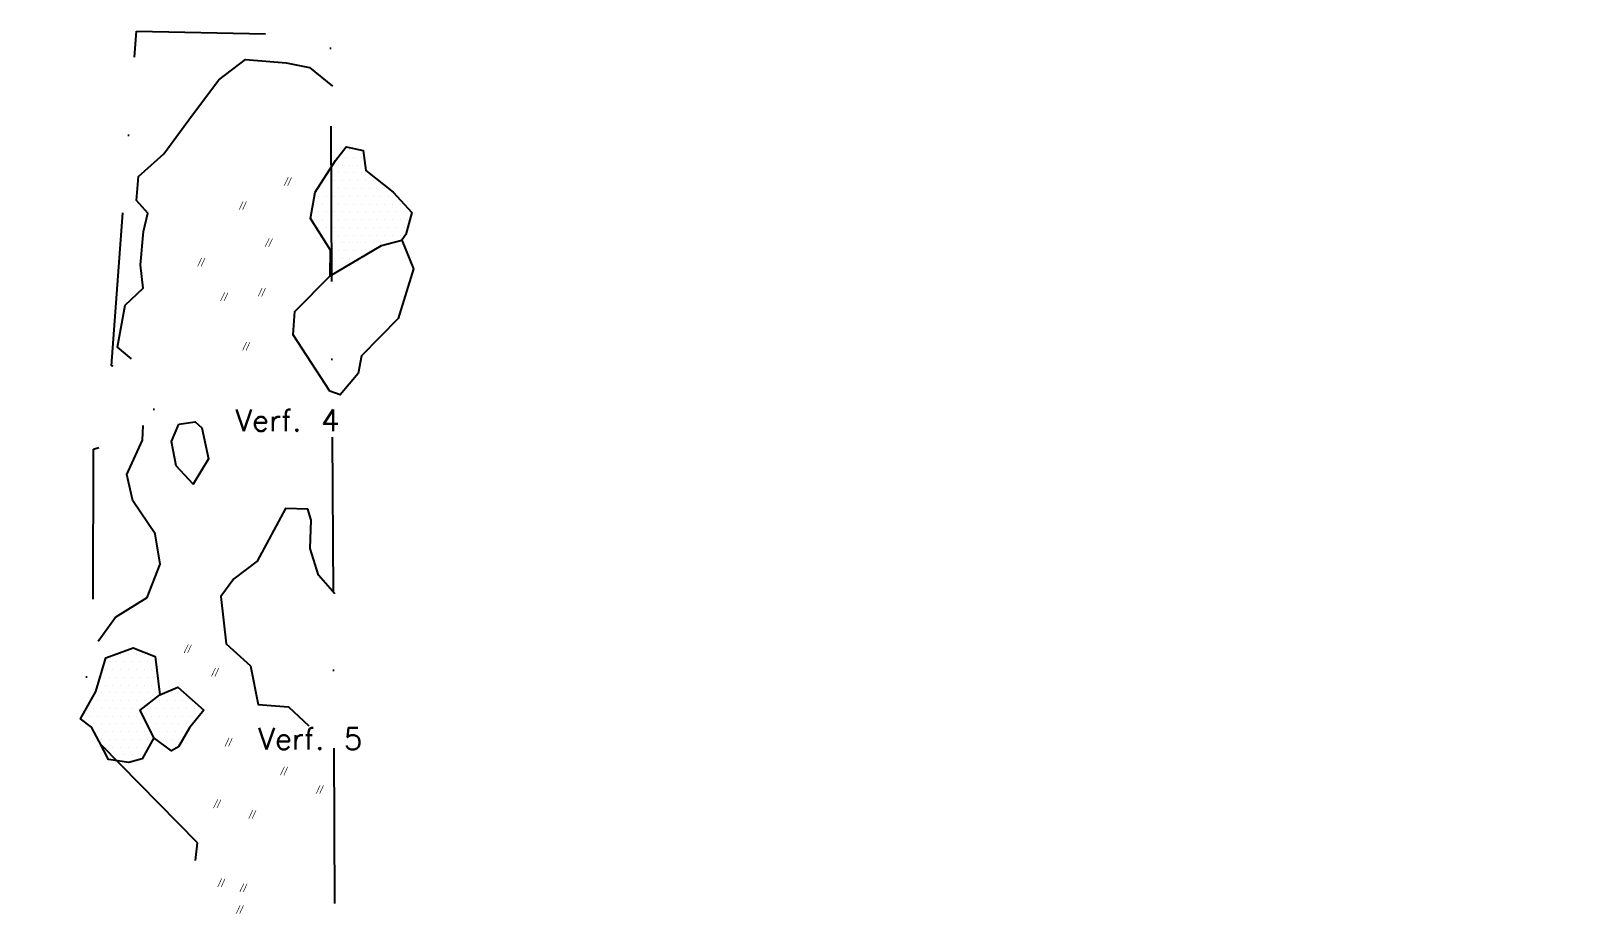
# Model space of a CAD drawing. Header units: metres. Extents: x 374 to 625, y -2083 to -1670.
# Drawn here: x 374.3 to 625.5, y -1812.5 to -1669.7 of the extents above; entities that cross this region are included whole.
import ezdxf

# ---------------------------------------------------------------- set-up
doc = ezdxf.new("R2010")
doc.units = ezdxf.units.M
doc.header["$LTSCALE"] = 25
doc.header["$MEASUREMENT"] = 0
doc.linetypes.add('STRICHPUNKTX2', pattern=[2, 1, -0.5, 0, -0.5])
doc.layers.get('0').update_dxf_attribs({"linetype": 'CONTINUOUS'})
for name, color, linetype in [('BEFUND', 1, 'CONTINUOUS'), ('BEFUNDSCHRAFF', 1, 'CONTINUOUS'), ('FEUER', 1, 'CONTINUOUS'), ('GRABUNGSGRENZE', 3, 'STRICHPUNKTX2'), ('STEINE', 4, 'CONTINUOUS'), ('STEINESCHRAFF', 4, 'CONTINUOUS')]:
    doc.layers.add(name, color=color, linetype=linetype)
doc.styles.get("Standard").update_dxf_attribs({"font": 'txt.shx'})

# ---------------------------------------------------------------- blocks, each defined once
blk = doc.blocks.new('HK')
at = {"layer": 'FEUER', "const_width": 0.1}
for points in [[(-0.66, -1.37), (0, 0)], [(0.52, -0.03), (-0.1, -1.37)]]:
    blk.add_lwpolyline(points, dxfattribs=at)
blk = doc.blocks.new('*X9')
at = {"color": 0}
for p, q in [((423.75, -1690), (423.75, -1690)), ((425, -1690), (425, -1690)), ((425.625, -1688.75), (425.625, -1688.75)), ((426.25, -1690), (426.25, -1690)), ((426.875, -1688.75), (426.875, -1688.75)), ((427.5, -1690), (427.5, -1690)), ((422.5, -1692.5), (422.5, -1692.5)), ((423.125, -1691.25), (423.125, -1691.25)), ((423.75, -1692.5), (423.75, -1692.5)), ((424.375, -1691.25), (424.375, -1691.25)), ((425, -1692.5), (425, -1692.5)), ((425.625, -1691.25), (425.625, -1691.25)), ((426.25, -1692.5), (426.25, -1692.5)), ((426.875, -1691.25), (426.875, -1691.25)), ((427.5, -1692.5), (427.5, -1692.5)), ((421.25, -1695), (421.25, -1695)), ((421.875, -1693.75), (421.875, -1693.75)), ((422.5, -1695), (422.5, -1695)), ((423.125, -1693.75), (423.125, -1693.75)), ((423.75, -1695), (423.75, -1695)), ((424.375, -1693.75), (424.375, -1693.75)), ((425, -1695), (425, -1695)), ((425.625, -1693.75), (425.625, -1693.75)), ((426.25, -1695), (426.25, -1695)), ((426.875, -1693.75), (426.875, -1693.75)), ((427.5, -1695), (427.5, -1695)), ((428.125, -1693.75), (428.125, -1693.75)), ((428.75, -1695), (428.75, -1695)), ((429.375, -1693.75), (429.375, -1693.75)), ((430, -1695), (430, -1695)), ((431.25, -1695), (431.25, -1695)), ((420, -1697.5), (420, -1697.5)), ((420.625, -1696.25), (420.625, -1696.25)), ((421.25, -1697.5), (421.25, -1697.5)), ((421.875, -1696.25), (421.875, -1696.25)), ((422.5, -1697.5), (422.5, -1697.5)), ((423.125, -1696.25), (423.125, -1696.25)), ((423.75, -1697.5), (423.75, -1697.5)), ((424.375, -1696.25), (424.375, -1696.25)), ((425, -1697.5), (425, -1697.5)), ((425.625, -1696.25), (425.625, -1696.25)), ((426.25, -1697.5), (426.25, -1697.5)), ((426.875, -1696.25), (426.875, -1696.25)), ((427.5, -1697.5), (427.5, -1697.5)), ((428.125, -1696.25), (428.125, -1696.25)), ((428.75, -1697.5), (428.75, -1697.5)), ((429.375, -1696.25), (429.375, -1696.25)), ((430, -1697.5), (430, -1697.5)), ((430.625, -1696.25), (430.625, -1696.25)), ((431.25, -1697.5), (431.25, -1697.5)), ((431.875, -1696.25), (431.875, -1696.25)), ((432.5, -1697.5), (432.5, -1697.5)), ((433.125, -1696.25), (433.125, -1696.25)), ((433.75, -1697.5), (433.75, -1697.5)), ((420, -1700), (420, -1700)), ((420.625, -1698.75), (420.625, -1698.75)), ((421.25, -1700), (421.25, -1700)), ((421.875, -1698.75), (421.875, -1698.75)), ((422.5, -1700), (422.5, -1700)), ((423.125, -1698.75), (423.125, -1698.75)), ((423.75, -1700), (423.75, -1700)), ((424.375, -1698.75), (424.375, -1698.75)), ((425, -1700), (425, -1700)), ((425.625, -1698.75), (425.625, -1698.75)), ((426.25, -1700), (426.25, -1700)), ((426.875, -1698.75), (426.875, -1698.75)), ((427.5, -1700), (427.5, -1700)), ((428.125, -1698.75), (428.125, -1698.75)), ((428.75, -1700), (428.75, -1700)), ((429.375, -1698.75), (429.375, -1698.75)), ((430, -1700), (430, -1700)), ((430.625, -1698.75), (430.625, -1698.75)), ((431.25, -1700), (431.25, -1700)), ((431.875, -1698.75), (431.875, -1698.75)), ((432.5, -1700), (432.5, -1700)), ((433.125, -1698.75), (433.125, -1698.75)), ((433.75, -1700), (433.75, -1700)), ((434.375, -1698.75), (434.375, -1698.75)), ((435, -1700), (435, -1700)), ((420.625, -1701.25), (420.625, -1701.25)), ((421.25, -1702.5), (421.25, -1702.5)), ((421.875, -1701.25), (421.875, -1701.25)), ((422.5, -1702.5), (422.5, -1702.5)), ((423.125, -1701.25), (423.125, -1701.25)), ((423.75, -1702.5), (423.75, -1702.5)), ((424.375, -1701.25), (424.375, -1701.25)), ((425, -1702.5), (425, -1702.5)), ((425.625, -1701.25), (425.625, -1701.25)), ((426.25, -1702.5), (426.25, -1702.5)), ((426.875, -1701.25), (426.875, -1701.25)), ((427.5, -1702.5), (427.5, -1702.5)), ((428.125, -1701.25), (428.125, -1701.25)), ((428.75, -1702.5), (428.75, -1702.5)), ((429.375, -1701.25), (429.375, -1701.25)), ((430, -1702.5), (430, -1702.5)), ((430.625, -1701.25), (430.625, -1701.25)), ((431.25, -1702.5), (431.25, -1702.5)), ((431.875, -1701.25), (431.875, -1701.25)), ((432.5, -1702.5), (432.5, -1702.5)), ((433.125, -1701.25), (433.125, -1701.25)), ((433.75, -1702.5), (433.75, -1702.5)), ((434.375, -1701.25), (434.375, -1701.25)), ((421.875, -1703.75), (421.875, -1703.75)), ((423.125, -1703.75), (423.125, -1703.75)), ((423.75, -1705), (423.75, -1705)), ((424.375, -1703.75), (424.375, -1703.75)), ((425, -1705), (425, -1705)), ((425.625, -1703.75), (425.625, -1703.75)), ((426.25, -1705), (426.25, -1705)), ((426.875, -1703.75), (426.875, -1703.75)), ((427.5, -1705), (427.5, -1705)), ((428.125, -1703.75), (428.125, -1703.75)), ((428.75, -1705), (428.75, -1705)), ((429.375, -1703.75), (429.375, -1703.75)), ((430.625, -1703.75), (430.625, -1703.75)), ((431.875, -1703.75), (431.875, -1703.75)), ((422.5, -1707.5), (422.5, -1707.5)), ((423.125, -1706.25), (423.125, -1706.25)), ((423.75, -1707.5), (423.75, -1707.5)), ((424.375, -1706.25), (424.375, -1706.25)), ((425, -1707.5), (425, -1707.5)), ((425.625, -1706.25), (425.625, -1706.25)), ((426.875, -1706.25), (426.875, -1706.25)), ((388.75, -1770), (388.75, -1770)), ((390, -1770), (390, -1770)), ((391.25, -1770), (391.25, -1770)), ((392.5, -1770), (392.5, -1770)), ((386.25, -1772.5), (386.25, -1772.5)), ((386.875, -1771.25), (386.875, -1771.25)), ((387.5, -1772.5), (387.5, -1772.5)), ((388.125, -1771.25), (388.125, -1771.25)), ((388.75, -1772.5), (388.75, -1772.5)), ((389.375, -1771.25), (389.375, -1771.25)), ((390, -1772.5), (390, -1772.5)), ((390.625, -1771.25), (390.625, -1771.25)), ((391.25, -1772.5), (391.25, -1772.5)), ((391.875, -1771.25), (391.875, -1771.25)), ((392.5, -1772.5), (392.5, -1772.5)), ((393.125, -1771.25), (393.125, -1771.25)), ((393.75, -1772.5), (393.75, -1772.5)), ((394.375, -1771.25), (394.375, -1771.25)), ((385.625, -1773.75), (385.625, -1773.75)), ((386.25, -1775), (386.25, -1775)), ((386.875, -1773.75), (386.875, -1773.75)), ((387.5, -1775), (387.5, -1775)), ((388.125, -1773.75), (388.125, -1773.75)), ((388.75, -1775), (388.75, -1775)), ((389.375, -1773.75), (389.375, -1773.75)), ((390, -1775), (390, -1775)), ((390.625, -1773.75), (390.625, -1773.75)), ((391.25, -1775), (391.25, -1775)), ((391.875, -1773.75), (391.875, -1773.75)), ((392.5, -1775), (392.5, -1775)), ((393.125, -1773.75), (393.125, -1773.75)), ((393.75, -1775), (393.75, -1775)), ((394.375, -1773.75), (394.375, -1773.75)), ((385, -1777.5), (385, -1777.5)), ((385.625, -1776.25), (385.625, -1776.25)), ((386.25, -1777.5), (386.25, -1777.5)), ((386.875, -1776.25), (386.875, -1776.25)), ((387.5, -1777.5), (387.5, -1777.5)), ((388.125, -1776.25), (388.125, -1776.25)), ((388.75, -1777.5), (388.75, -1777.5)), ((389.375, -1776.25), (389.375, -1776.25)), ((390, -1777.5), (390, -1777.5)), ((390.625, -1776.25), (390.625, -1776.25)), ((391.25, -1777.5), (391.25, -1777.5)), ((391.875, -1776.25), (391.875, -1776.25)), ((392.5, -1777.5), (392.5, -1777.5)), ((393.125, -1776.25), (393.125, -1776.25)), ((393.75, -1777.5), (393.75, -1777.5)), ((394.375, -1776.25), (394.375, -1776.25)), ((395, -1777.5), (395, -1777.5)), ((396.25, -1777.5), (396.25, -1777.5)), ((396.875, -1776.25), (396.875, -1776.25)), ((397.5, -1777.5), (397.5, -1777.5)), ((398.125, -1776.25), (398.125, -1776.25)), ((398.75, -1777.5), (398.75, -1777.5)), ((400, -1777.5), (400, -1777.5)), ((383.75, -1780), (383.75, -1780)), ((384.375, -1778.75), (384.375, -1778.75)), ((385, -1780), (385, -1780)), ((385.625, -1778.75), (385.625, -1778.75)), ((386.25, -1780), (386.25, -1780)), ((386.875, -1778.75), (386.875, -1778.75)), ((387.5, -1780), (387.5, -1780)), ((388.125, -1778.75), (388.125, -1778.75)), ((388.75, -1780), (388.75, -1780)), ((389.375, -1778.75), (389.375, -1778.75)), ((390, -1780), (390, -1780)), ((390.625, -1778.75), (390.625, -1778.75)), ((391.25, -1780), (391.25, -1780)), ((391.875, -1778.75), (391.875, -1778.75)), ((392.5, -1780), (392.5, -1780)), ((393.125, -1778.75), (393.125, -1778.75)), ((393.75, -1780), (393.75, -1780)), ((394.375, -1778.75), (394.375, -1778.75)), ((395, -1780), (395, -1780)), ((395.625, -1778.75), (395.625, -1778.75)), ((396.25, -1780), (396.25, -1780)), ((396.875, -1778.75), (396.875, -1778.75)), ((397.5, -1780), (397.5, -1780)), ((398.125, -1778.75), (398.125, -1778.75)), ((398.75, -1780), (398.75, -1780)), ((399.375, -1778.75), (399.375, -1778.75)), ((400, -1780), (400, -1780)), ((400.625, -1778.75), (400.625, -1778.75)), ((401.25, -1780), (401.25, -1780)), ((384.375, -1781.25), (384.375, -1781.25)), ((385, -1782.5), (385, -1782.5)), ((385.625, -1781.25), (385.625, -1781.25)), ((386.25, -1782.5), (386.25, -1782.5)), ((386.875, -1781.25), (386.875, -1781.25)), ((387.5, -1782.5), (387.5, -1782.5)), ((388.125, -1781.25), (388.125, -1781.25)), ((388.75, -1782.5), (388.75, -1782.5)), ((389.375, -1781.25), (389.375, -1781.25)), ((390, -1782.5), (390, -1782.5)), ((390.625, -1781.25), (390.625, -1781.25)), ((391.25, -1782.5), (391.25, -1782.5)), ((391.875, -1781.25), (391.875, -1781.25)), ((392.5, -1782.5), (392.5, -1782.5)), ((393.125, -1781.25), (393.125, -1781.25)), ((393.75, -1782.5), (393.75, -1782.5)), ((394.375, -1781.25), (394.375, -1781.25)), ((395, -1782.5), (395, -1782.5)), ((395.625, -1781.25), (395.625, -1781.25)), ((396.25, -1782.5), (396.25, -1782.5)), ((396.875, -1781.25), (396.875, -1781.25)), ((397.5, -1782.5), (397.5, -1782.5)), ((398.125, -1781.25), (398.125, -1781.25)), ((398.75, -1782.5), (398.75, -1782.5)), ((399.375, -1781.25), (399.375, -1781.25)), ((385.625, -1783.75), (385.625, -1783.75)), ((386.25, -1785), (386.25, -1785)), ((386.875, -1783.75), (386.875, -1783.75)), ((387.5, -1785), (387.5, -1785)), ((388.125, -1783.75), (388.125, -1783.75)), ((388.75, -1785), (388.75, -1785)), ((389.375, -1783.75), (389.375, -1783.75)), ((390, -1785), (390, -1785)), ((390.625, -1783.75), (390.625, -1783.75)), ((391.25, -1785), (391.25, -1785)), ((391.875, -1783.75), (391.875, -1783.75)), ((392.5, -1785), (392.5, -1785)), ((393.125, -1783.75), (393.125, -1783.75)), ((395.625, -1783.75), (395.625, -1783.75)), ((396.25, -1785), (396.25, -1785)), ((396.875, -1783.75), (396.875, -1783.75)), ((397.5, -1785), (397.5, -1785)), ((398.125, -1783.75), (398.125, -1783.75)), ((386.875, -1786.25), (386.875, -1786.25)), ((388.125, -1786.25), (388.125, -1786.25)), ((389.375, -1786.25), (389.375, -1786.25)), ((390.625, -1786.25), (390.625, -1786.25)), ((391.875, -1786.25), (391.875, -1786.25))]:
    blk.add_line(p, q, dxfattribs=at)

msp = doc.modelspace()

# ---------------------------------------------------------------- linework, layer by layer
at = {"layer": 'BEFUND'}
for points in [[(395.67, -1689.42), (400.32, -1683.15), (404.52, -1677.49), (408.83, -1674.21), (415.39, -1674.74), (419.16, -1675.49), (422.83, -1678.53)], [(390.47, -1722.45), (388.23, -1720.58), (389.47, -1713.81), (392.36, -1711.05), (391.93, -1707.29), (392.42, -1701.95), (393.12, -1699), (391.28, -1696.92), (391.62, -1693.05), (395.67, -1689.42)], [(385.12, -1767.94), (387.9, -1764.06), (392.98, -1760.89), (395.09, -1755.54), (394.31, -1750.66), (390.67, -1745.33), (389.74, -1741.07), (392.26, -1735.56), (392.35, -1733.17)], [(423.23, -1760.3), (420.58, -1757.31), (419.23, -1752.99), (419.42, -1748.42), (418.85, -1746.64), (415.29, -1746.55), (410.7, -1755.06), (406.95, -1757.88), (404.88, -1760.73), (405.72, -1768.36), (409.65, -1771.9), (410.85, -1778.15), (415.78, -1778.49), (419.05, -1781.58)]]:
    msp.add_lwpolyline(points, dxfattribs=at)
at = {"layer": 'GRABUNGSGRENZE', "flags": 128}
msp.add_lwpolyline([(624.77, -2082.63), (388.85, -1974.85), (387.04, -1955.38), (389.22, -1930.71), (388.93, -1909.71), (387.25, -1896.29), (378.52, -1876.09), (375.34, -1859.06), (374.41, -1832.72), (374.33, -1824.54), (399.31, -1815.38), (401.13, -1800.42), (382.08, -1781.02), (384.3, -1766.82), (384.38, -1737.02), (394.13, -1733.57), (394.04, -1724.52), (387.27, -1723.58), (391.26, -1669.66), (422.49, -1670.34), (423.36, -1849.75), (496.94, -1894.6), (535.88, -1928.56), (625.45, -1954.93)], dxfattribs=at)
at = {"layer": 'STEINE'}
for points in [[(422.45, -1709.09), (422.54, -1704.92), (419.31, -1699.85), (420.06, -1695.57), (423.34, -1690.48), (425.06, -1688.28), (427.76, -1688.88), (428.23, -1692.08), (432.62, -1695.62), (435.63, -1698.86), (434.63, -1702.43), (434.03, -1703.35)], [(416.49, -1718.58), (416.78, -1714.81), (422.45, -1709.09), (430.72, -1704.17), (434.03, -1703.35), (435.88, -1707.97), (433.42, -1715.96), (427.49, -1721.94), (426.95, -1724.79), (424.06, -1728.26), (422.43, -1727.65), (416.49, -1718.58)], [(398.09, -1732.95), (400.74, -1732.58), (401.81, -1733.54), (402.9, -1738.57), (400.42, -1742.65), (400.42, -1742.65), (397.67, -1739.66), (396.94, -1735.75), (398.09, -1732.95)], [(394.09, -1783.51), (392.22, -1786.88), (390.04, -1787.45), (386.78, -1787), (385.29, -1784.11), (384.06, -1781.78), (382.28, -1780.41), (384.75, -1776.03), (386.36, -1770.63), (390.77, -1768.98), (394.29, -1770.39), (395.03, -1776.59)], [(394.09, -1783.51), (391.88, -1779.05), (395.03, -1776.59), (397.92, -1775.31), (400.27, -1777.38), (402.11, -1779.05), (399.83, -1781.86), (398.06, -1784.92), (396.9, -1785.59), (394.09, -1783.51)]]:
    msp.add_lwpolyline(points, dxfattribs=at)

# ---------------------------------------------------------------- block references
at = {"layer": 'FEUER'}
for p in [(415.72, -1693.2), (408.47, -1697.05), (412.66, -1703.03), (401.79, -1706.18), (405.48, -1711.76), (411.53, -1711.02), (409.02, -1719.73), (399.62, -1768.44), (404.01, -1772.23), (406.19, -1783.51), (415.11, -1788.15), (420.87, -1791.13), (404.35, -1793.44), (410.01, -1795.14), (405.02, -1806.15), (408.58, -1806.95), (407.99, -1810.46)]:
    msp.add_blockref('HK', p, dxfattribs=at)
at = {"layer": 'STEINESCHRAFF'}
msp.add_blockref('*X9', (0, 0), dxfattribs=at)

# ---------------------------------------------------------------- texts
at = {"layer": 'BEFUNDSCHRAFF'}
for s, p in [('Verf. 4', (407.21, -1734.1)), ('Verf. 5', (410.89, -1785.4))]:
    msp.add_text(s, height=3.5, dxfattribs=at).set_placement(p)

doc.saveas('drawing.dxf')
